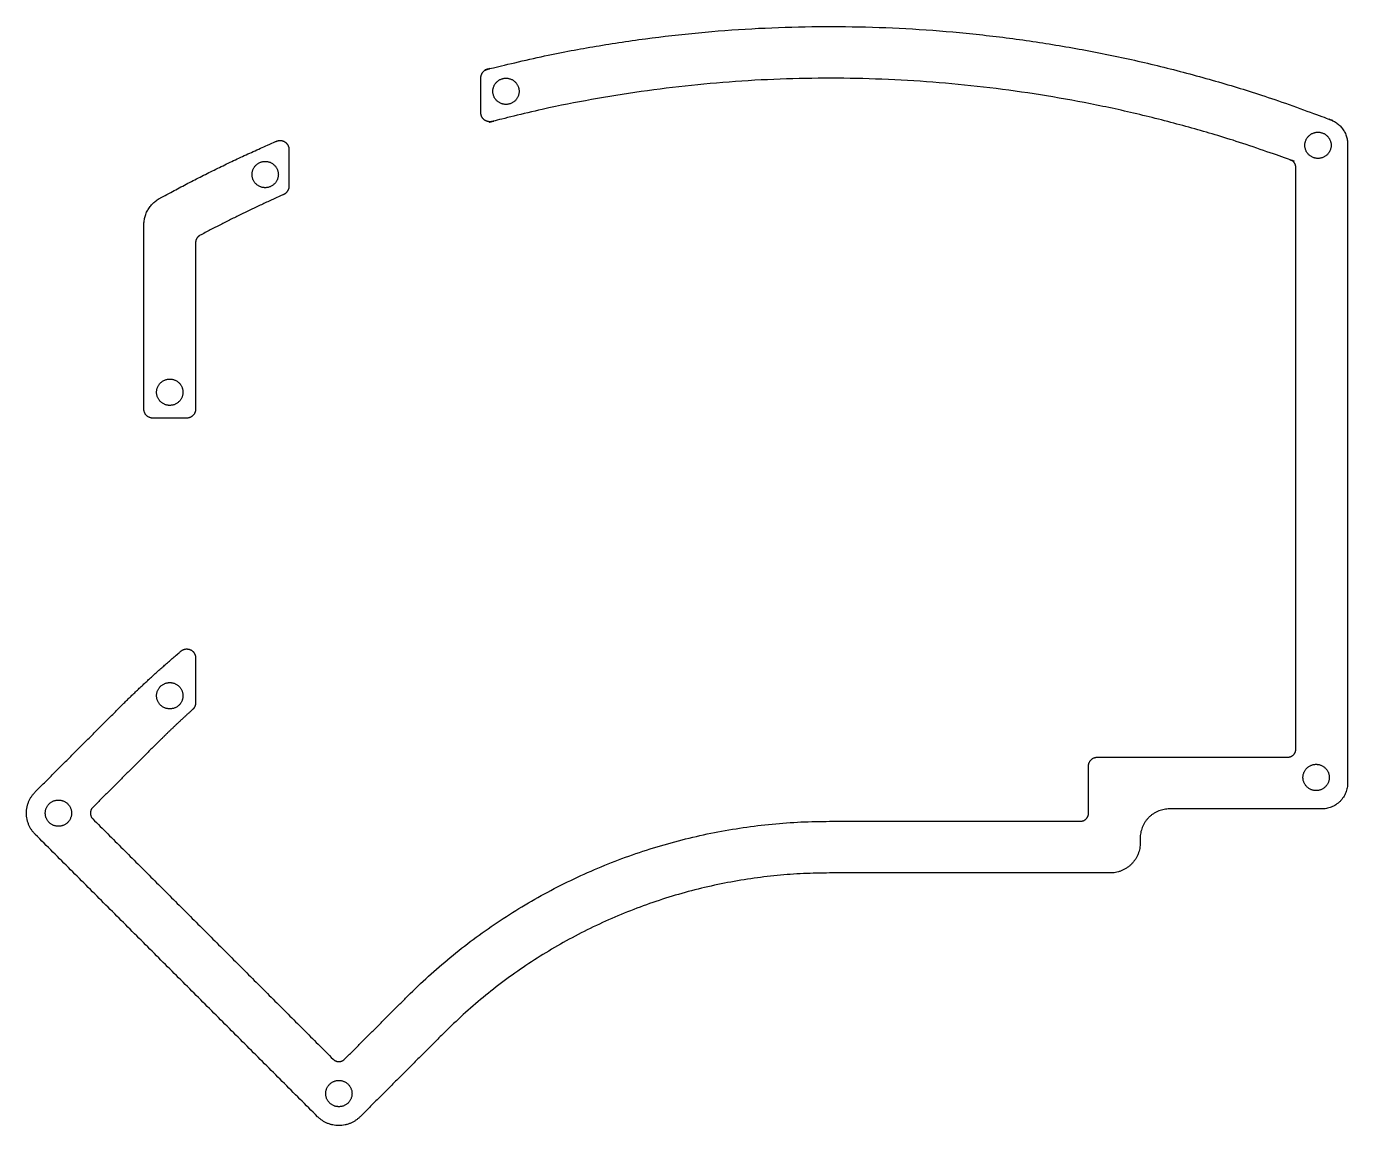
# Model space of a CAD drawing. Header units: millimetres. Extents: x -140 to 16, y -55 to 75.
import ezdxf

# ---------------------------------------------------------------- set-up
doc = ezdxf.new("R2010")
doc.units = ezdxf.units.MM
doc.header["$MEASUREMENT"] = 0
doc.layers.add('0.1mm kerf$Mid', color=18, linetype='Continuous', true_color=0x000000)

msp = doc.modelspace()

# ---------------------------------------------------------------- linework, layer by layer
at = {"layer": '0.1mm kerf$Mid'}
for points, weights, knots in [([(-86.53, 68.66), (-86.53, 69.48), (-85.73, 69.68), (-35.04, 82.53), (13.75, 63.69), (15.7, 62.94), (15.7, 60.85)], [1, 0.789235595945, 1, 0.952812989386, 1, 0.824691044579, 1], [622.434166, 622.434166, 622.434166, 623.756632, 623.756632, 724.985259, 724.985259, 728.592103, 728.592103, 728.592103]), ([(9.6, 58.08), (9.6, 58.74), (8.98, 58.97), (-37.41, 75.96), (-85.21, 63.51), (-85.71, 63.38), (-86.12, 63.7), (-86.53, 64.01), (-86.53, 64.53)], [1, 0.81974194546, 1, 0.954471642678, 1, 0.897655216438, 1, 0.897655216438, 1], [519.474409, 519.474409, 519.474409, 520.694081, 520.694081, 616.478733, 616.478733, 617.391486, 617.391486, 618.304239, 618.304239, 618.304239]), ([(-82.02, 67.07), (-82.02, 68.62), (-83.57, 68.62), (-85.12, 68.62), (-85.12, 67.07), (-85.12, 65.52), (-83.57, 65.52), (-82.02, 65.52), (-82.02, 67.07)], [1, 0.707106781187, 1, 0.707106781187, 1, 0.707106781187, 1, 0.707106781187, 1], [0, 0, 0, 2.513274, 2.513274, 5.026548, 5.026548, 7.539822, 7.539822, 10.053096, 10.053096, 10.053096]), ([(-126.28, 51.31), (-126.28, 53.41), (-124.43, 54.43), (-117.7, 58.13), (-110.64, 61.18), (-110.12, 61.41), (-109.65, 61.1), (-109.17, 60.79), (-109.17, 60.22)], [1, 0.860681603951, 1, 0.998905155798, 1, 0.880014187472, 1, 0.880014187472, 1], [61.768006, 61.768006, 61.768006, 65.507332, 65.507332, 80.867119, 80.867119, 81.856927, 81.856927, 82.846736, 82.846736, 82.846736]), ([(13.76, 60.7), (13.76, 62.25), (12.21, 62.25), (10.66, 62.25), (10.66, 60.7), (10.66, 59.15), (12.21, 59.15), (13.76, 59.15), (13.76, 60.7)], [1, 0.707106781187, 1, 0.707106781187, 1, 0.707106781187, 1, 0.707106781187, 1], [0, 0, 0, 2.513274, 2.513274, 5.026548, 5.026548, 7.539822, 7.539822, 10.053096, 10.053096, 10.053096]), ([(-110.42, 57.25), (-110.42, 58.8), (-111.97, 58.8), (-113.52, 58.8), (-113.52, 57.25), (-113.52, 55.7), (-111.97, 55.7), (-110.42, 55.7), (-110.42, 57.25)], [1, 0.707106781187, 1, 0.707106781187, 1, 0.707106781187, 1, 0.707106781187, 1], [0, 0, 0, 2.513274, 2.513274, 5.026548, 5.026548, 7.539822, 7.539822, 10.053096, 10.053096, 10.053096]), ([(-109.17, 55.85), (-109.17, 55.17), (-109.8, 54.89), (-114.82, 52.65), (-119.67, 50.07), (-120.18, 49.8), (-120.18, 49.23)], [1, 0.838904498839, 1, 0.99939545593, 1, 0.857320110452, 1], [0, 0, 0, 1.151058, 1.151058, 12.146917, 12.146917, 13.228427, 13.228427, 13.228427]), ([(-121.67, 31.57), (-121.67, 33.12), (-123.22, 33.12), (-124.78, 33.12), (-124.78, 31.57), (-124.78, 30.02), (-123.22, 30.02), (-121.67, 30.02), (-121.67, 31.57)], [1, 0.707106781187, 1, 0.707106781187, 1, 0.707106781187, 1, 0.707106781187, 1], [0, 0, 0, 2.513274, 2.513274, 5.026548, 5.026548, 7.539822, 7.539822, 10.053096, 10.053096, 10.053096]), ([(-129.18, -5.65), (-125.68, -2.15), (-121.9, 1.04), (-121.39, 1.47), (-120.78, 1.19), (-120.18, 0.91), (-120.18, 0.24)], [1, 0.999129909507, 1, 0.842876667698, 1, 0.842876667698, 1], [244.724271, 244.724271, 244.724271, 254.607348, 254.607348, 255.743726, 255.743726, 256.880105, 256.880105, 256.880105]), ([(-121.67, -4.23), (-121.67, -2.68), (-123.22, -2.68), (-124.78, -2.68), (-124.78, -4.23), (-124.78, -5.78), (-123.22, -5.78), (-121.67, -5.78), (-121.67, -4.23)], [1, 0.707106781187, 1, 0.707106781187, 1, 0.707106781187, 1, 0.707106781187, 1], [0, 0, 0, 2.513274, 2.513274, 5.026548, 5.026548, 7.539822, 7.539822, 10.053096, 10.053096, 10.053096]), ([(-120.18, -5.07), (-120.18, -5.54), (-120.52, -5.85), (-122.75, -7.85), (-124.86, -9.97)], [1, 0.913368236005, 1, 0.999645830039, 1], [262.186382, 262.186382, 262.186382, 263.025011, 263.025011, 269.0108, 269.0108, 269.0108]), ([(13.54, -13.87), (13.54, -12.32), (11.99, -12.32), (10.44, -12.32), (10.44, -13.87), (10.44, -15.42), (11.99, -15.42), (13.54, -15.42), (13.54, -13.87)], [1, 0.707106781187, 1, 0.707106781187, 1, 0.707106781187, 1, 0.707106781187, 1], [0, 0, 0, 2.513274, 2.513274, 5.026548, 5.026548, 7.539822, 7.539822, 10.053096, 10.053096, 10.053096]), ([(-134.81, -18.08), (-134.81, -16.53), (-136.36, -16.53), (-137.91, -16.53), (-137.91, -18.08), (-137.91, -19.63), (-136.36, -19.63), (-134.81, -19.63), (-134.81, -18.08)], [1, 0.707106781187, 1, 0.707106781187, 1, 0.707106781187, 1, 0.707106781187, 1], [0, 0, 0, 2.513274, 2.513274, 5.026548, 5.026548, 7.539822, 7.539822, 10.053096, 10.053096, 10.053096]), ([(-101.73, -51.16), (-101.73, -49.61), (-103.28, -49.61), (-104.83, -49.61), (-104.83, -51.16), (-104.83, -52.71), (-103.28, -52.71), (-101.73, -52.71), (-101.73, -51.16)], [1, 0.707106781187, 1, 0.707106781187, 1, 0.707106781187, 1, 0.707106781187, 1], [0, 0, 0, 2.513274, 2.513274, 5.026548, 5.026548, 7.539822, 7.539822, 10.053096, 10.053096, 10.053096])]:
    msp.add_rational_spline(points, weights, degree=2, knots=knots, dxfattribs=at)
for points in [[(-86.53, 64.53), (-86.53, 66.59), (-86.53, 68.66)], [(-109.17, 60.22), (-109.17, 58.04), (-109.17, 55.85)], [(-126.28, 29.57), (-126.28, 40.44), (-126.28, 51.31)], [(-120.18, 49.23), (-120.18, 39.4), (-120.18, 29.57)], [(-121.22, 28.52), (-123.22, 28.52), (-125.22, 28.52)], [(-120.18, 0.24), (-120.18, -2.42), (-120.18, -5.07)], [(-139.09, -15.57), (-134.14, -10.61), (-129.18, -5.65)], [(-124.86, -9.97), (-128.59, -13.69), (-132.31, -17.41)], [(-13.81, -11.48), (-2.58, -11.48), (8.65, -11.48)], [(-14.86, -18.09), (-14.86, -15.31), (-14.86, -12.53)], [(12.65, -17.58), (3.67, -17.58), (-5.31, -17.58)], [(-132.31, -18.75), (-118.13, -32.93), (-103.95, -47.11)], [(-45.39, -19.04), (-30.6, -19.04), (-15.81, -19.04)], [(-105.79, -53.89), (-122.44, -37.24), (-139.09, -20.59)], [(-8.76, -21.03), (-8.76, -21.31), (-8.76, -21.59)], [(-12.31, -25.14), (-28.85, -25.14), (-45.39, -25.14)], [(-102.61, -47.11), (-98.89, -43.39), (-95.17, -39.66)], [(-90.85, -43.98), (-95.81, -48.94), (-100.77, -53.89)]]:
    msp.add_open_spline(points, degree=2, dxfattribs=at)
for points, knots in [([(15.7, 60.85), (15.7, 43.52), (15.7, 26.2), (15.7, 5.84), (15.7, -14.53)], [728.592103, 728.592103, 728.592103, 763.237339, 763.237339, 803.962329, 803.962329, 803.962329]), ([(9.6, -10.53), (9.6, 7.84), (9.6, 26.2), (9.6, 42.14), (9.6, 58.08)], [450.872914, 450.872914, 450.872914, 487.597904, 487.597904, 519.474409, 519.474409, 519.474409])]:
    msp.add_open_spline(points, degree=2, knots=knots, dxfattribs=at)
for points, weights in [([(-125.22, 28.52), (-126.28, 28.52), (-126.28, 29.57)], [1, 0.707106781187, 1]), ([(-120.18, 29.57), (-120.18, 28.52), (-121.22, 28.52)], [1, 0.707106781187, 1]), ([(8.65, -11.48), (9.6, -11.48), (9.6, -10.53)], [1, 0.707106781187, 1]), ([(-14.86, -12.53), (-14.86, -11.48), (-13.81, -11.48)], [1, 0.707106781187, 1]), ([(-139.09, -20.59), (-141.61, -18.08), (-139.09, -15.57)], [1, 0.707106781187, 1]), ([(15.7, -14.53), (15.7, -17.58), (12.65, -17.58)], [1, 0.707106781187, 1]), ([(-132.31, -17.41), (-132.98, -18.08), (-132.31, -18.75)], [1, 0.707106781187, 1]), ([(-15.81, -19.04), (-14.86, -19.04), (-14.86, -18.09)], [1, 0.707106781187, 1]), ([(-5.31, -17.58), (-8.76, -17.58), (-8.76, -21.03)], [1, 0.707106781187, 1]), ([(-95.17, -39.66), (-74.55, -19.04), (-45.39, -19.04)], [1, 0.923879532511, 1]), ([(-8.76, -21.59), (-8.76, -25.14), (-12.31, -25.14)], [1, 0.707106781187, 1]), ([(-45.39, -25.14), (-72.02, -25.14), (-90.85, -43.98)], [1, 0.923879532511, 1]), ([(-103.95, -47.11), (-103.28, -47.78), (-102.61, -47.11)], [1, 0.707106781187, 1]), ([(-100.77, -53.89), (-103.28, -56.41), (-105.79, -53.89)], [1, 0.707106781187, 1])]:
    msp.add_rational_spline(points, weights, degree=2, dxfattribs=at)

doc.saveas('drawing.dxf')
